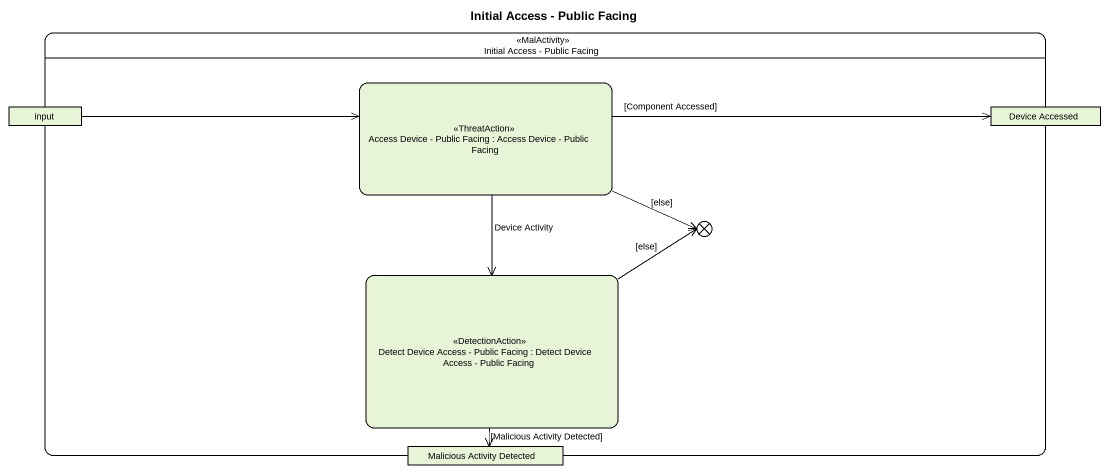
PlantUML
@startuml
title Initial Access - Public Facing
hide empty description
state "Initial Access - Public Facing" as Initial_Access_Public_Facing <<MalActivity>> {
  state "Access Device - Public Facing : Access Device - Public Facing" as Access_Device_Public_Facing <<ThreatAction>>
  state input <<object>>
  state "Device Accessed" as Device_Accessed <<object>>
  state flowfinal1 <<end>>
  state "Detect Device Access - Public Facing : Detect Device Access - Public Facing" as Detect_Device_Access_Public <<DetectionAction>>
  state "Malicious Activity Detected" as Malicious_Activity_Detected <<object>>
}
Access_Device_Public_Facing -right-> Device_Accessed : [Component Accessed]
Access_Device_Public_Facing -right-> flowfinal1 : [else]
Access_Device_Public_Facing --> Detect_Device_Access_Public : Device Activity
input -right-> Access_Device_Public_Facing
Detect_Device_Access_Public -right-> flowfinal1 : [else]
Detect_Device_Access_Public --> Malicious_Activity_Detected : [Malicious Activity Detected]
@enduml
